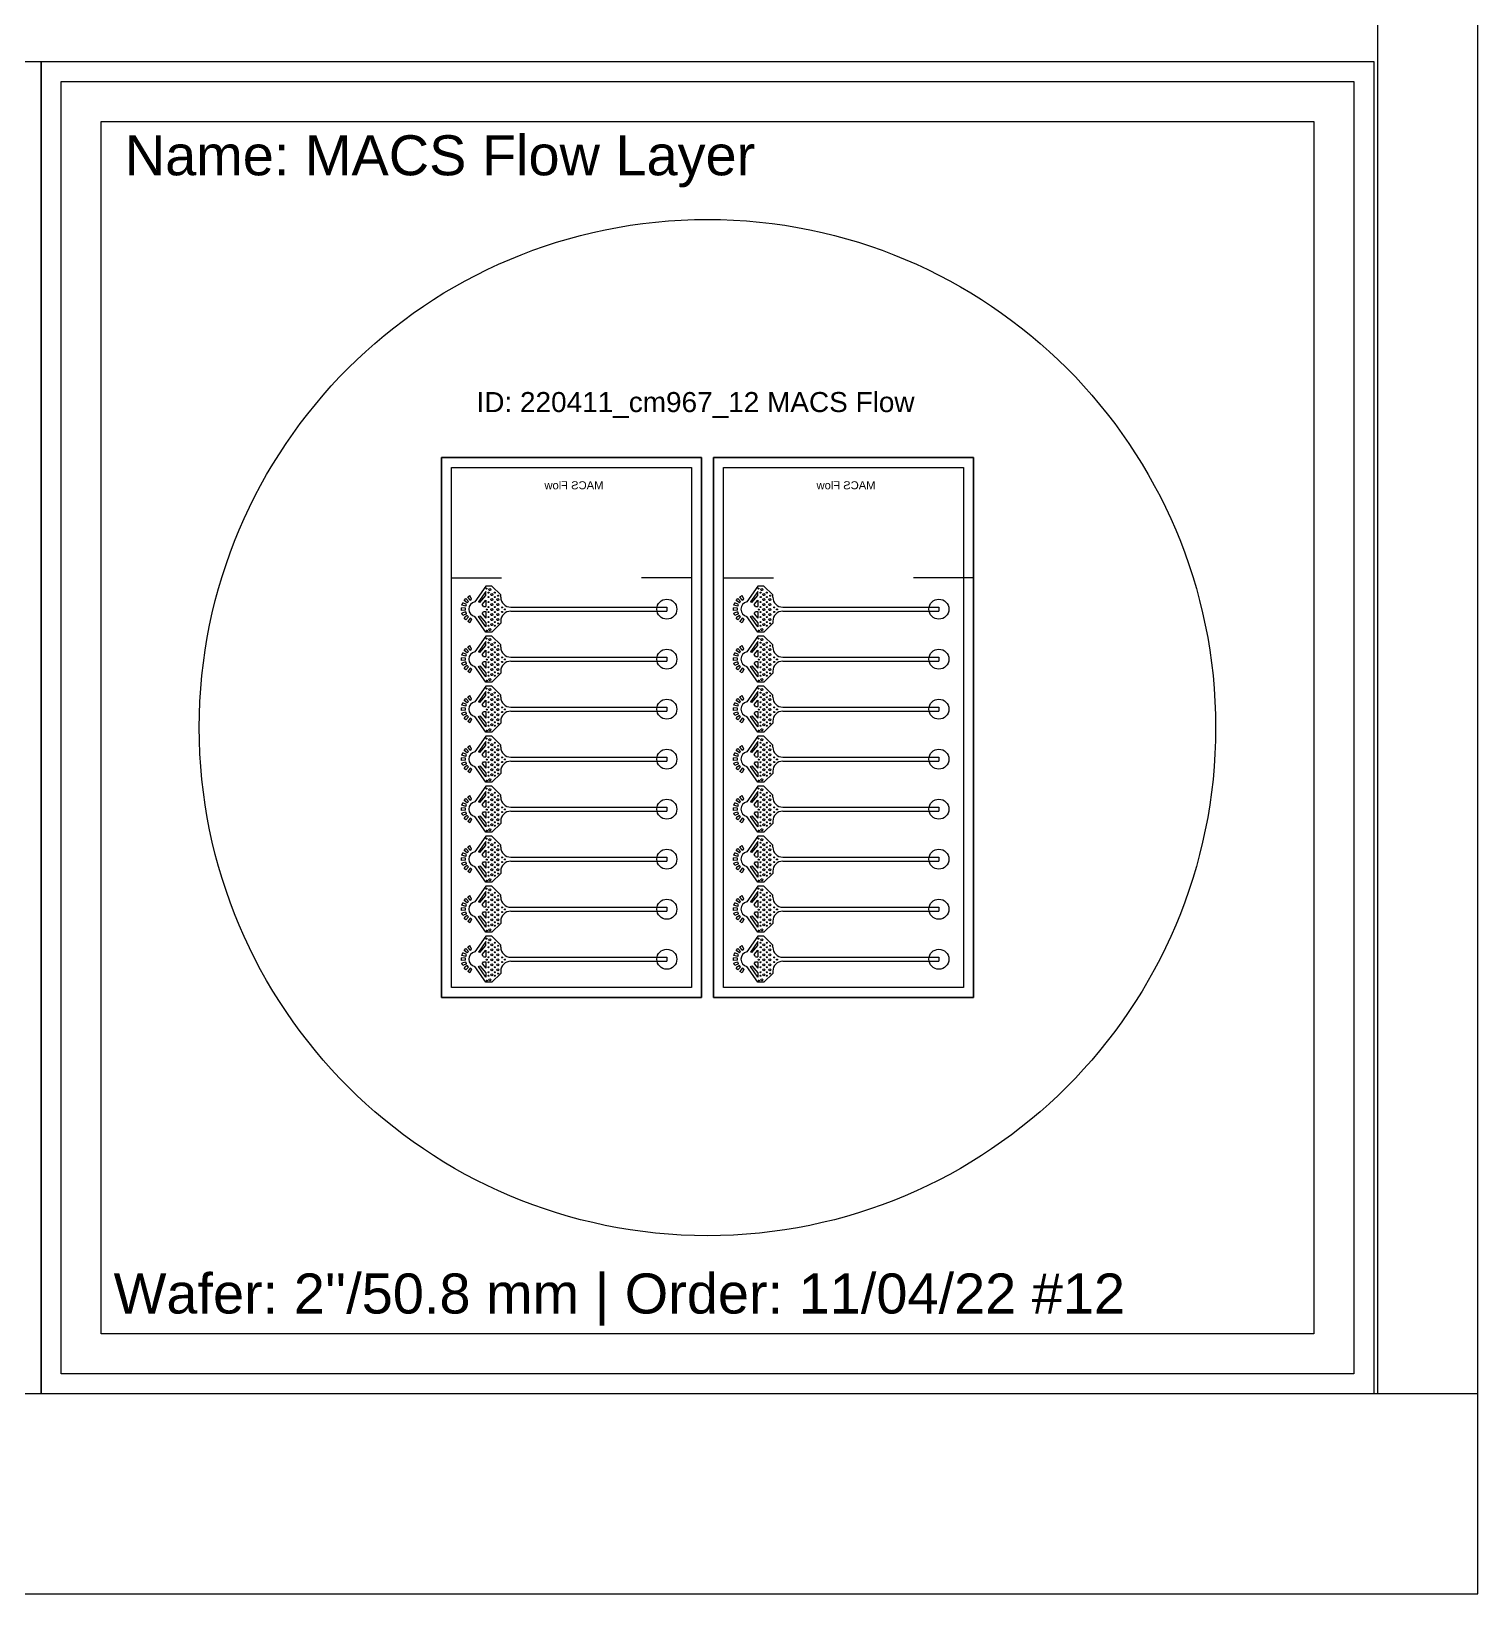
# Model space of a CAD drawing. Extents: x 3 to 210003, y 6 to 297006.
# Drawn here: x 137703 to 210003, y 6 to 78113 of the extents above; entities that cross this region are included whole.
import ezdxf

# ---------------------------------------------------------------- set-up
doc = ezdxf.new("R2010")
doc.units = 13
doc.header["$MEASUREMENT"] = 0
for name, color, linetype in [('1- Light', 2, 'Continuous'), ('2- Dark', 4, 'Continuous'), ('ez1ctrl', 50, 'Continuous'), ('FLOW', 1, 'Continuous')]:
    doc.layers.add(name, color=color, linetype=linetype)
doc.styles.get("Standard").update_dxf_attribs({"font": 'Arial.ttf', "height": 4})

# ---------------------------------------------------------------- blocks, each defined once
blk = doc.blocks.new('*U71')
at = {"layer": 'ez1ctrl', "color": 2}
for p, q in [((-2915, 100), (4885, 100)), ((4885, 100), (4885, -100)), ((-2915, -100), (4885, -100))]:
    blk.add_line(p, q, dxfattribs=at)
blk.add_circle((4885, 0), 500, dxfattribs=at)
at = {"layer": 'FLOW', "color": 2}
for p, q in [((-4164, 1152), (-4713, 367)), ((-4164, 890), (-4534, 361)), ((-3859, 1152), (-4164, 1152)), ((-4164, 680), (-4164, 890)), ((-3415, 708), (-3859, 1152)), ((-5385, -65), (-5385, 65)), ((-5185, 48), (-5385, 65)), ((-5362, 194), (-5317, 317)), ((-5169, 142), (-5362, 194)), ((-5136, 232), (-5317, 317)), ((-5252, 430), (-5168, 530)), ((-5088, 315), (-5252, 430)), ((-5185, -48), (-5185, 48)), ((-5169, 142), (-5136, 232)), ((-5026, 389), (-5168, 530)), ((-5088, 315), (-5026, 389)), ((-5068, 614), (-4955, 680)), ((-4953, 451), (-5068, 614)), ((-4870, 498), (-4955, 680)), ((-4953, 451), (-4870, 498)), ((-4459, 330), (-4164, 680)), ((-4344, 233), (-4164, 447)), ((-4284, 125), (-4164, 125)), ((-4164, 447), (-4164, 125)), ((-3415, 600), (-3415, 708)), ((-5185, -48), (-5385, -65)), ((-5169, -142), (-5362, -194)), ((-5317, -317), (-5362, -194)), ((-5136, -232), (-5317, -317)), ((-5088, -315), (-5252, -430)), ((-5168, -530), (-5252, -430)), ((-5136, -232), (-5169, -142)), ((-5026, -389), (-5168, -530)), ((-5026, -389), (-5088, -315)), ((-4953, -451), (-5068, -614)), ((-4955, -680), (-5068, -614)), ((-4870, -498), (-4955, -680)), ((-4870, -498), (-4953, -451)), ((-4164, -1152), (-4713, -367)), ((-4164, -890), (-4534, -361)), ((-4459, -330), (-4164, -680)), ((-4344, -233), (-4164, -447)), ((-4284, -125), (-4164, -125)), ((-4164, -125), (-4164, -447)), ((-4164, -680), (-4164, -890)), ((-3415, -708), (-3859, -1152)), ((-3415, -600), (-3415, -708)), ((-3859, -1152), (-4164, -1152))]:
    blk.add_line(p, q, dxfattribs=at)
for centre in [(-4134, 1027), (-4027, 824), (-3718, 824), (-4118, -23), (-4027, 349), (-4027, 99), (-4024, 599), (-3718, 349), (-3718, 99), (-3715, 599), (-3549, 673), (-3349, 89), (-3208, -14), (-4027, -151), (-4027, -401), (-4027, -651), (-3718, -151), (-3718, -401), (-3718, -651), (-3549, -717), (-3349, -142), (-4118, -1068), (-4027, -830), (-3718, -830)]:
    blk.add_circle(centre, 25, dxfattribs=at)
at = {"layer": 'FLOW', "color": 2, "linetype": 'ByBlock', "lineweight": -3}
for centre in [(-3962, 975), (-3862, 725), (-3862, 475), (-3862, 225), (-3862, -25), (-3562, 475), (-3562, 225), (-3562, -25), (-3862, -275), (-3862, -525), (-3862, -775), (-3562, -275), (-3562, -525), (-3962, -1025)]:
    blk.add_circle(centre, 50, dxfattribs=at)
at = {"layer": 'FLOW', "color": 2}
for centre, radius, start, end in [((-4638, 0), 375, 101.53696, 258.46304), ((-4638, 0), 375, 61.49856, 74.02724), ((-4638, 0), 375, 19.47122, 38.42465), ((-2915, 600), 500, 180, 269.9986), ((-4638, 0), 375, 285.97276, 298.50144), ((-4638, 0), 375, 321.57535, 340.52878), ((-2915, -600), 500, 90.0014, 180)]:
    blk.add_arc(centre, radius, start, end, dxfattribs=at)
blk = doc.blocks.new('*U70')
at = {"layer": '1- Light', "color": 0, "linetype": 'ByBlock', "lineweight": -2, "transparency": 16777216}
for p in [(0, 17500), (0, 15000), (0, 12500), (0, 10000), (0, 7500), (0, 5000), (0, 2500), (0, 0)]:
    blk.add_blockref('*U71', p, dxfattribs=at)
blk = doc.blocks.new('*U75')
at = {"layer": 'ez1ctrl', "color": 2}
for p, q in [((-2915, 100), (4885, 100)), ((4885, 100), (4885, -100)), ((-2915, -100), (4885, -100))]:
    blk.add_line(p, q, dxfattribs=at)
blk.add_circle((4885, 0), 500, dxfattribs=at)
at = {"layer": 'FLOW', "color": 2}
for p, q in [((-4164, 1152), (-4713, 367)), ((-4164, 890), (-4534, 361)), ((-3859, 1152), (-4164, 1152)), ((-4164, 680), (-4164, 890)), ((-3415, 708), (-3859, 1152)), ((-5385, -65), (-5385, 65)), ((-5185, 48), (-5385, 65)), ((-5362, 194), (-5317, 317)), ((-5169, 142), (-5362, 194)), ((-5136, 232), (-5317, 317)), ((-5252, 430), (-5168, 530)), ((-5088, 315), (-5252, 430)), ((-5185, -48), (-5185, 48)), ((-5169, 142), (-5136, 232)), ((-5026, 389), (-5168, 530)), ((-5088, 315), (-5026, 389)), ((-5068, 614), (-4955, 680)), ((-4953, 451), (-5068, 614)), ((-4870, 498), (-4955, 680)), ((-4953, 451), (-4870, 498)), ((-4459, 330), (-4164, 680)), ((-4344, 233), (-4164, 447)), ((-4284, 125), (-4164, 125)), ((-4164, 447), (-4164, 125)), ((-3415, 600), (-3415, 708)), ((-5185, -48), (-5385, -65)), ((-5169, -142), (-5362, -194)), ((-5317, -317), (-5362, -194)), ((-5136, -232), (-5317, -317)), ((-5088, -315), (-5252, -430)), ((-5168, -530), (-5252, -430)), ((-5136, -232), (-5169, -142)), ((-5026, -389), (-5168, -530)), ((-5026, -389), (-5088, -315)), ((-4953, -451), (-5068, -614)), ((-4955, -680), (-5068, -614)), ((-4870, -498), (-4955, -680)), ((-4870, -498), (-4953, -451)), ((-4164, -1152), (-4713, -367)), ((-4164, -890), (-4534, -361)), ((-4459, -330), (-4164, -680)), ((-4344, -233), (-4164, -447)), ((-4284, -125), (-4164, -125)), ((-4164, -125), (-4164, -447)), ((-4164, -680), (-4164, -890)), ((-3415, -708), (-3859, -1152)), ((-3415, -600), (-3415, -708)), ((-3859, -1152), (-4164, -1152))]:
    blk.add_line(p, q, dxfattribs=at)
for centre in [(-4134, 1027), (-4027, 824), (-3718, 824), (-4118, -23), (-4027, 349), (-4027, 99), (-4024, 599), (-3718, 349), (-3718, 99), (-3715, 599), (-3549, 673), (-3349, 89), (-3208, -14), (-4027, -151), (-4027, -401), (-4027, -651), (-3718, -151), (-3718, -401), (-3718, -651), (-3549, -717), (-3349, -142), (-4118, -1068), (-4027, -830), (-3718, -830)]:
    blk.add_circle(centre, 25, dxfattribs=at)
at = {"layer": 'FLOW', "color": 2, "linetype": 'ByBlock', "lineweight": -3}
for centre in [(-3962, 975), (-3862, 725), (-3862, 475), (-3862, 225), (-3862, -25), (-3562, 475), (-3562, 225), (-3562, -25), (-3862, -275), (-3862, -525), (-3862, -775), (-3562, -275), (-3562, -525), (-3962, -1025)]:
    blk.add_circle(centre, 50, dxfattribs=at)
at = {"layer": 'FLOW', "color": 2}
for centre, radius, start, end in [((-4638, 0), 375, 101.53696, 258.46304), ((-4638, 0), 375, 61.49856, 74.02724), ((-4638, 0), 375, 19.47122, 38.42465), ((-2915, 600), 500, 180, 269.9986), ((-4638, 0), 375, 285.97276, 298.50144), ((-4638, 0), 375, 321.57535, 340.52878), ((-2915, -600), 500, 90.0014, 180)]:
    blk.add_arc(centre, radius, start, end, dxfattribs=at)
blk = doc.blocks.new('*U74')
at = {"layer": '1- Light', "color": 0, "linetype": 'ByBlock', "lineweight": -2, "transparency": 16777216}
for p in [(0, 17500), (0, 15000), (0, 12500), (0, 10000), (0, 7500), (0, 5000), (0, 2500), (0, 0)]:
    blk.add_blockref('*U75', p, dxfattribs=at)

msp = doc.modelspace()

# ---------------------------------------------------------------- linework, layer by layer
for points in [[(139203, 75606), (203803, 75606), (203803, 11006), (139203, 11006)], [(141203, 73606), (201803, 73606), (201803, 13006), (141203, 13006)]]:
    msp.add_lwpolyline(points, close=True)
at = {"layer": '1- Light'}
for p, q in [((158703, 50786), (161203, 50786)), ((170703, 50786), (168203, 50786)), ((172303, 50786), (174803, 50786)), ((184303, 50786), (181803, 50786))]:
    msp.add_line(p, q, dxfattribs=at)
at = {"layer": '1- Light', "color": 3}
msp.add_line((184803, 50786), (181803, 50786), dxfattribs=at)
for points in [[(158203, 56804), (171203, 56808), (171203, 29808), (158203, 29804)], [(171803, 56804), (184803, 56808), (184803, 29808), (171803, 29804)]]:
    msp.add_lwpolyline(points, close=True, dxfattribs=at)
at = {"layer": '1- Light'}
for points in [[(158203, 29804), (171203, 29804), (171203, 56808), (158203, 56808)], [(158203, 29804), (171203, 29804), (171203, 56808), (158203, 56808)], [(158703, 56304), (170703, 56304), (170703, 30308), (158703, 30308)], [(171803, 29804), (184803, 29804), (184803, 56808), (171803, 56808)], [(172303, 56304), (184303, 56304), (184303, 30308), (172303, 30308)]]:
    msp.add_lwpolyline(points, close=True, dxfattribs=at)
msp.add_circle((171503, 43306), 25400, dxfattribs=at)
at = {"layer": '2- Dark'}
for points in [[(3, 6), (210003, 6), (210003, 297006), (3, 297006)], [(71603, 76606), (138203, 76606), (138203, 10006), (71603, 10006)], [(138203, 76606), (204803, 76606), (204803, 10006), (138203, 10006)]]:
    msp.add_lwpolyline(points, close=True, dxfattribs=at)
for points in [[(205003, 10006), (205003, 292006), (5003, 292006), (5003, 10006)], [(210003, 10006), (3, 10006)]]:
    msp.add_lwpolyline(points, dxfattribs=at)

# ---------------------------------------------------------------- block references
at = {"layer": '1- Light', "color": 3}
for name, p in [('*U70', (164586, 31725)), ('*U74', (178186, 31725))]:
    msp.add_blockref(name, p, dxfattribs=at)

# ---------------------------------------------------------------- texts
at = {"char_height": 2000, "attachment_point": 1}
for s, insert in [('Name: MACS Flow Layer  ', (142377, 72912)), ("Wafer: 2''/50.8 mm | Order: 11/04/22 #12", (141822, 16015))]:
    msp.add_mtext_dynamic_manual_height_columns(s, width=66218.59, gutter_width=20, heights=[0], dxfattribs=dict(at, insert=insert))
at = {"layer": '1- Light'}
msp.add_text('ID: 220411_cm967_12 MACS Flow', height=1000, dxfattribs=at).set_placement((159958, 59077))
for s, p in [('Order: ', (179564, 3674)), ('Wafer: ', (179570, 3674)), ('Name: ', (179577, 3674))]:
    msp.add_text(s, height=4, rotation=272.49063, dxfattribs=at).set_placement(p)
at = {"layer": '1- Light', "extrusion": (0, 0, -1), "char_height": 400, "attachment_point": 1, "text_direction": (-1, 0, 0)}
for insert in [(166304, 55617), (179904, 55617)]:
    msp.add_mtext_dynamic_manual_height_columns('MACS Flow', width=3363, gutter_width=20, heights=[0], dxfattribs=dict(at, insert=insert))

doc.saveas('drawing.dxf')
